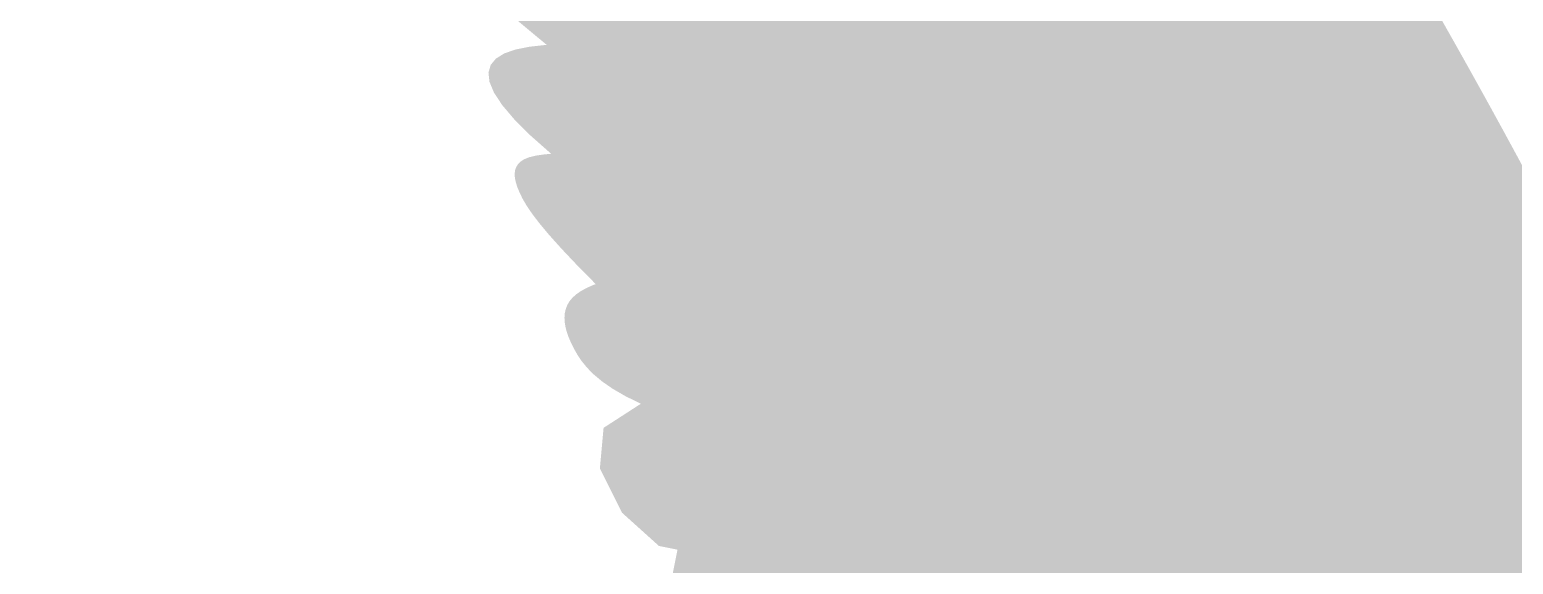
# Model space of a CAD drawing. Header units: millimetres. Extents: x -754 to 578, y -31 to 612.
# Drawn here: x -462.52 to -440.11, y 74.73 to 82.81 of the extents above; entities that cross this region are included whole.
import ezdxf

# ---------------------------------------------------------------- set-up
doc = ezdxf.new("R2010")
doc.units = ezdxf.units.MM
doc.layers.add('Images', color=7, linetype='Continuous')
doc.layers.add('magpiefill', color=3, linetype='Continuous')
picture_1 = doc.add_image_def('image12.jpg', size_in_pixel=(700, 590))

msp = doc.modelspace()

# ---------------------------------------------------------------- hatches: boundary and pattern name
at = {"layer": 'magpiefill', "true_color": 0x010101}
h = msp.add_hatch(color=18, dxfattribs=at)
h.dxf.hatch_style = 1
edge = h.paths.add_edge_path()
edge.add_line((-442.2387766382681, 62.62013437048196), (-443.8272468400518, 62.45774398272645))
edge.add_line((-443.8272468400519, 62.4577439827265), (-446.5308896400022, 60.68195881642908))
edge.add_line((-446.5308896400022, 60.68195881642903), (-452.092663618235, 56.66713939919428))
edge.add_line((-452.092663618235, 56.66713939919443), (-455.33703300527, 53.57881558710634))
edge.add_line((-455.3370330052701, 53.57881558710626), (-455.8777595923548, 53.57881558710626))
edge.add_line((-455.8777595923548, 53.57881558710626), (-456.4184886455711, 54.04206467174621))
edge.add_line((-456.418488645571, 54.04206467174625), (-456.4957353008686, 54.35089654012835))
edge.add_line((-456.4957353008685, 54.35089654012832), (-458.1179199943863, 53.11556778453306))
edge.add_line((-458.1179199943863, 53.11556778453303), (-460.2808312749883, 51.57140587848897))
edge.add_line((-460.2808312749883, 51.57140587848898), (-460.5125712408816, 52.57511137383089))
edge.add_line((-460.5125712408817, 52.57511137383098), (-460.4353245855841, 53.11556778453313))
edge.add_line((-460.4353245855839, 53.11556778453303), (-459.5083622558782, 54.1192719978084))
edge.add_line((-459.5083622558784, 54.11927199780851), (-459.1993756346874, 54.35089654012837))
edge.add_line((-459.1993756346874, 54.35089654012832), (-459.4311156005807, 54.50531247431947))
edge.add_line((-459.4311156005808, 54.50531247431952), (-460.8988069835028, 53.50160826104415))
edge.add_line((-460.8988069835026, 53.50160826104399), (-461.2850402599916, 53.81044012942609))
edge.add_line((-461.2850402599918, 53.81044012942615), (-461.2850402599918, 54.04206467174621))
edge.add_line((-461.2850402599918, 54.04206467174625), (-461.9030159685057, 54.04206467174625))
edge.add_line((-461.9030159685058, 54.04206467174625), (-462.1347559343991, 54.35089654012835))
edge.add_line((-462.134755934399, 54.35089654012832), (-460.1263379643926, 55.43180936153263))
edge.add_line((-460.1263379643926, 55.43180936153263), (-459.740104687904, 56.12668170642574))
edge.add_line((-459.740104687904, 56.12668170642567), (-459.0448823240916, 56.74434672525674))
edge.add_line((-459.0448823240915, 56.74434672525678), (-460.4353245855839, 56.51272218293672))
edge.add_line((-460.4353245855839, 56.51272218293664), (-459.3538689452828, 57.4392190701498))
edge.add_line((-459.353868945283, 57.43921907014983), (-455.7232662817589, 59.52383738689604))
edge.add_line((-455.7232662817589, 59.52383738689612), (-452.3244035841282, 61.99449618015334))
edge.add_line((-452.3244035841284, 61.99449618015326), (-448.462060954711, 64.2335304310904))
edge.add_line((-448.4620609547109, 64.23353043109043), (-446.1446538973811, 65.62327512087684))
edge.add_line((-446.144653897381, 65.62327512087685), (-445.9129139314877, 66.47256468202781))
edge.add_line((-445.9129139314879, 66.47256468202777), (-445.0631982570802, 67.01302109272972))
edge.add_line((-445.0631982570801, 67.0130210927297), (-444.1362359273748, 66.62698061621869))
edge.add_line((-444.1362359273749, 66.62698061621867), (-443.5182602188605, 66.70418922434762))
edge.add_line((-443.5182602188604, 66.70418922434757), (-442.205064612666, 67.78510204575169))
edge.add_line((-442.2050646126661, 67.78510204575176), (-441.1236065062331, 68.47997439064505))
edge.add_line((-441.1236065062332, 68.47997439064497), (-441.0463598509355, 66.93581248460092))
edge.add_line((-441.0463598509355, 66.93581248460092), (-441.3553489382584, 65.7776923371344))
edge.add_line((-441.3553489382584, 65.77769233713434), (-441.6643355594498, 65.62327512087668))
edge.add_line((-441.6643355594497, 65.62327512087685), (-442.1278179573683, 65.77769233713451))
edge.add_line((-442.1278179573685, 65.77769233713434), (-442.7457911997509, 65.16002731830345))
edge.add_line((-442.7457911997509, 65.16002731830358), (-441.792300687207, 64.34935872808153))
edge.add_line((-441.7923006872071, 64.34935872808157), (-441.624872513826, 65.07451732965545))
edge.add_line((-441.6248725138259, 65.07451732965532), (-440.8435402160027, 65.52076877677786))
edge.add_line((-440.8435402160026, 65.5207687767779), (-439.6715430023336, 65.5765502076681))
edge.add_line((-439.6715430023337, 65.57655020766806), (-439.0018303088085, 65.3534244841069))
edge.add_line((-439.0018303088085, 65.353424484107), (-439.0018303088085, 64.85139160609428))
edge.add_line((-439.0018303088085, 64.85139160609431), (-439.5599233980357, 64.62826588253314))
edge.add_line((-439.5599233980356, 64.62826588253307), (-440.6203034735381, 64.4051401589717))
edge.add_line((-440.6203034735381, 64.40514015897176), (-441.8481117224225, 63.45685583383671))
edge.add_line((-441.8481117224223, 63.45685583383667), (-441.8481117224223, 62.787478663153))
edge.add_line((-441.8481117224223, 62.78747866315299), (-440.8435402160026, 63.17794867938512))
edge.add_line((-440.8435402160026, 63.17794867938511), (-438.3879261843667, 64.12623300452036))
edge.add_line((-438.3879261843666, 64.12623300452037), (-436.7694505535047, 65.01873589876502))
edge.add_line((-436.7694505535046, 65.018735898765), (-435.150977388775, 66.19014594746142))
edge.add_line((-435.1509773887751, 66.19014594746142), (-433.0302172377694, 67.75202601238996))
edge.add_line((-433.0302172377694, 67.75202601238996), (-434.1464058823553, 67.36155599615782))
edge.add_line((-434.1464058823553, 67.36155599615783), (-435.2067859578582, 66.97108597992569))
edge.add_line((-435.2067859578583, 66.97108597992576), (-436.3229746024442, 67.24999313437733))
edge.add_line((-436.3229746024442, 67.24999313437726), (-437.327546108864, 68.08671459773174))
edge.add_line((-437.327546108864, 68.08671459773167), (-437.9414502333058, 69.31390479525196))
edge.add_line((-437.9414502333057, 69.313904795252), (-438.1646869757702, 70.70844056750958))
edge.add_line((-438.1646869757702, 70.70844056750951), (-437.8856391980906, 71.9914134779865))
edge.add_line((-437.8856391980908, 71.99141347798658), (-436.7136419844218, 73.27438638846357))
edge.add_line((-436.7136419844217, 73.2743863884635), (-437.3275461088638, 73.05126066490213))
edge.add_line((-437.327546108864, 73.05126066490223), (-440.2296360915606, 71.54516203086408))
edge.add_line((-440.2296360915605, 71.54516203086405), (-442.7410636245438, 70.15062625860647))
edge.add_line((-442.7410636245437, 70.15062625860645), (-444.1362975806771, 69.03499764080044))
edge.add_line((-444.1362975806771, 69.03499764080044), (-444.8618213094174, 67.97515173595113))
edge.add_line((-444.8618213094176, 67.97515173595119), (-445.6431536072408, 67.36155599615788))
edge.add_line((-445.6431536072407, 67.36155599615783), (-446.4802944741471, 67.13843027259666))
edge.add_line((-446.4802944741472, 67.13843027259674), (-446.9825814604229, 67.3615559961579))
edge.add_line((-446.9825814604228, 67.36155599615783), (-447.2616267719704, 67.69624458149957))
edge.add_line((-447.2616267719702, 67.6962445814996), (-447.2058182028872, 68.47718333189738))
edge.add_line((-447.2058182028873, 68.47718333189735), (-446.6477251136601, 69.76015624237434))
edge.add_line((-446.64772511366, 69.76015624237428), (-447.0383900295057, 70.59687770572896))
edge.add_line((-447.0383900295059, 70.59687770572899), (-447.1500096338044, 69.8717191041549))
edge.add_line((-447.1500096338041, 69.87171910415489), (-447.6522941539478, 69.53703051881315))
edge.add_line((-447.6522941539479, 69.53703051881318), (-448.8801024028318, 68.8118719172393))
edge.add_line((-448.8801024028318, 68.81187191723926), (-449.2707673186774, 69.09077907169083))
edge.add_line((-449.2707673186776, 69.09077907169078), (-449.6614347006553, 69.31390479525194))
edge.add_line((-449.6614347006551, 69.313904795252), (-450.0520996165008, 69.70437481148414))
edge.add_line((-450.0520996165008, 69.70437481148409), (-450.2195277898819, 70.3179705512774))
edge.add_line((-450.2195277898819, 70.31797055127748), (-450.1637192207989, 70.70844056750963))
edge.add_line((-450.1637192207988, 70.70844056750951), (-450.6660037409429, 70.82000342929008))
edge.add_line((-450.6660037409431, 70.82000342929021), (-450.9450515186223, 71.04312915285138))
edge.add_line((-450.945051518622, 71.04312915285132), (-451.3357189006001, 71.43359916908346))
edge.add_line((-451.3357189006001, 71.43359916908348), (-451.6705752473624, 71.87985061620601))
edge.add_line((-451.6705752473624, 71.87985061620597), (-451.5031470739813, 72.71657207956045))
edge.add_line((-451.5031470739814, 72.7165720795604), (-451.6705752473625, 72.7165720795604))
edge.add_line((-451.6705752473624, 72.7165720795604), (-452.1728597675065, 72.88391637223137))
edge.add_line((-452.1728597675065, 72.88391637223145), (-452.6751442876502, 73.33016781935379))
edge.add_line((-452.6751442876503, 73.33016781935379), (-452.9541920653298, 73.8879821282569))
edge.add_line((-452.9541920653296, 73.88798212825685), (-452.8425724610311, 74.39001500626956))
edge.add_line((-452.8425724610313, 74.39001500626958), (-452.7309553228652, 74.94782931517248))
edge.add_line((-452.7309553228653, 74.94782931517248), (-453.0100006344128, 75.00361074606289))
edge.add_line((-453.0100006344128, 75.00361074606286), (-453.5680961897716, 75.50564362407557))
edge.add_line((-453.5680961897715, 75.50564362407559), (-453.9029525365341, 76.17501951269276))
edge.add_line((-453.9029525365343, 76.17501951269281), (-453.8471439674512, 76.78861525248612))
edge.add_line((-453.8471439674511, 76.78861525248612), (-452.8983834962467, 77.40221099227944))
edge.add_line((-452.8983834962467, 77.40221099227927), (-451.6147642121473, 78.07158816296294))
edge.add_line((-451.6147642121473, 78.07158816296307), (-450.7218147761579, 78.79674676453695))
edge.add_line((-450.7218147761581, 78.79674676453692), (-449.9404824783348, 79.4661239352206))
edge.add_line((-449.9404824783346, 79.46612393522064), (-449.8288628740365, 79.5776867970012))
edge.add_line((-449.8288628740365, 79.57768679700123), (-449.549815096357, 79.6892496587818))
edge.add_line((-449.549815096357, 79.68924965878178), (-449.2149587495944, 79.96815681323335))
edge.add_line((-449.2149587495944, 79.96815681323332), (-449.1591501805114, 80.19128253679449))
edge.add_line((-449.1591501805115, 80.19128253679449), (-449.1591501805115, 80.35862682946546))
edge.add_line((-449.1591501805115, 80.35862682946549), (-449.2149587495945, 80.58175255302666))
edge.add_line((-449.2149587495944, 80.58175255302669), (-449.3823869229755, 80.74909684569766))
edge.add_line((-449.3823869229757, 80.74909684569766), (-449.5498150963572, 80.86065970747823))
edge.add_line((-449.549815096357, 80.86065970747815), (-449.7730543049535, 80.91644113836855))
edge.add_line((-449.7730543049536, 80.9164411383686), (-449.6056261315721, 81.02800400014917))
edge.add_line((-449.6056261315721, 81.02800400014918), (-449.3823869229756, 81.02800400014918))
edge.add_line((-449.3823869229757, 81.02800400014918), (-449.1591501805115, 81.08378543103939))
edge.add_line((-449.1591501805115, 81.08378543103939), (-448.7684827985338, 81.08378543103939))
edge.add_line((-448.7684827985338, 81.08378543103939), (-448.5452460560692, 81.08378543103939))
edge.add_line((-448.5452460560691, 81.08378543103939), (-448.377817882688, 81.1395668619298))
edge.add_line((-448.3778178826883, 81.13956686192967), (-448.2103897093068, 81.25112972371024))
edge.add_line((-448.2103897093066, 81.25112972371039), (-448.0987701050085, 81.53003687816197))
edge.add_line((-448.0987701050085, 81.53003687816191), (-448.0429590697935, 81.69738117083268))
edge.add_line((-448.0429590697937, 81.69738117083268), (-448.2661982783899, 81.92050689439405))
edge.add_line((-448.2661982783898, 81.92050689439408), (-448.99172200713, 82.31097691062622))
edge.add_line((-448.99172200713, 82.31097691062621), (-448.0429590697936, 82.08785118706484))
edge.add_line((-448.0429590697937, 82.08785118706486), (-447.5406745496496, 81.97628832528429))
edge.add_line((-447.5406745496493, 81.97628832528424), (-447.2616267719702, 82.14363261795522))
edge.add_line((-447.2616267719702, 82.14363261795518), (-447.2616267719702, 82.25519547973575))
edge.add_line((-447.2616267719702, 82.25519547973579), (-447.2616267719702, 82.53410263418736))
edge.add_line((-447.2616267719702, 82.5341026341873), (-447.4290574114833, 82.64566549596788))
edge.add_line((-447.4290574114834, 82.64566549596788), (-447.5406745496495, 82.92457265041945))
edge.add_line((-447.5406745496493, 82.92457265041948), (-447.0941985985887, 82.86879121952907))
edge.add_line((-447.0941985985888, 82.8687912195291), (-446.8709618561247, 82.8687912195291))
edge.add_line((-446.8709618561247, 82.8687912195291), (-446.5361055093621, 82.8687912195291))
edge.add_line((-446.5361055093621, 82.8687912195291), (-446.5361055093621, 82.98035408130967))
edge.add_line((-446.5361055093621, 82.98035408130964), (-446.5919140784451, 83.31504266665158))
edge.add_line((-446.5919140784451, 83.31504266665164), (-446.7035336827432, 83.5381671081463))
edge.add_line((-446.7035336827432, 83.53816710814624), (-446.7593422518262, 83.81707426259781))
edge.add_line((-446.7593422518263, 83.81707426259776), (-446.4802944741471, 83.81707426259776))
edge.add_line((-446.4802944741472, 83.81707426259776), (-446.2570577316826, 83.87285569348796))
edge.add_line((-446.2570577316825, 83.87285569348796), (-446.1454381273844, 84.04019998615894))
edge.add_line((-446.1454381273845, 84.04019998615897), (-446.0896295583015, 84.43067000239111))
edge.add_line((-446.0896295583013, 84.43067000239111), (-446.0338209892183, 84.54223286417168))
edge.add_line((-446.0338209892184, 84.54223286417172), (-445.8105817806219, 84.54223286417172))
edge.add_line((-445.810581780622, 84.54223286417172), (-445.6431536072409, 84.54223286417172))
edge.add_line((-445.6431536072407, 84.54223286417172), (-445.5315340029422, 84.65379572595229))
edge.add_line((-445.5315340029422, 84.65379572595225), (-445.3641058295611, 84.65379572595225))
edge.add_line((-445.3641058295611, 84.65379572595225), (-445.3082972604781, 84.93270288040382))
edge.add_line((-445.3082972604782, 84.9327028804039), (-445.3082972604782, 85.04426574218446))
edge.add_line((-445.3082972604782, 85.04426574218436), (-445.5873450381578, 85.15582860396493))
edge.add_line((-445.5873450381577, 85.15582860396506), (-445.3641058295611, 85.26739146574563))
edge.add_line((-445.3641058295611, 85.2673914657456), (-445.1966776561796, 85.2673914657456))
edge.add_line((-445.1966776561798, 85.2673914657456), (-444.9734409137156, 85.2116100348554))
edge.add_line((-444.9734409137155, 85.2116100348554), (-444.694393136036, 85.15582860396499))
edge.add_line((-444.694393136036, 85.15582860396506), (-444.3037282201903, 85.21161003485547))
edge.add_line((-444.3037282201904, 85.2116100348554), (-443.7456326648316, 85.32317289663597))
edge.add_line((-443.7456326648316, 85.3231728966359), (-443.4665848871521, 85.3231728966359))
edge.add_line((-443.4665848871518, 85.3231728966359), (-443.4665848871518, 85.10004717307473))
edge.add_line((-443.4665848871518, 85.10004717307483), (-443.4107763180688, 84.82114001862325))
edge.add_line((-443.4107763180689, 84.82114001862323), (-443.0201089360912, 84.65379572595225))
edge.add_line((-443.0201089360912, 84.65379572595225), (-442.5178244159471, 84.82114001862323))
edge.add_line((-442.5178244159472, 84.82114001862323), (-442.238776638268, 84.48645143328149))
edge.add_line((-442.2387766382681, 84.48645143328147), (-441.8477146751566, 84.09750322997229))
edge.add_arc((-538.7312534269181, 27.53349220808454), 112.1869307181024, 24.7196834331034, 30.277882808560207, ccw=False)
edge.add_arc((-435.0108147717254, 75.93900641584955), 2.348148339689536, 219.4264190677759, 277.5112522925736)
edge.add_arc((-432.4731144604345, 71.56567744246499), 3.026484915876213, 76.09792839104102, 137.4828955815185, ccw=False)
edge.add_arc((-432.6378435281931, 67.86426666836564), 6.698880836398933, 60.01917854986198, 82.34898294536907, ccw=False)
edge.add_arc((-432.5473588397761, 63.79991441142149), 10.39054097500715, 55.16074552816218, 71.73216053091483, ccw=False)
edge.add_arc((-426.9003014614175, 67.38091717186089), 4.955540051679626, 86.65890143975243, 120.31950619075)
edge.add_arc((-425.3830582620343, 64.92998985489632), 7.837510500741041, 120.8490791888012, 144.9821508602809)
edge.add_arc((-430.7428334340699, 68.86478879059143), 1.199116222841512, 152.0183299640194, 206.9559763139688)
edge.add_arc((-522.4072577344716, -42.12573645633459), 142.849889529644, 45.89312228263083, 50.63922831697852, ccw=False)
edge.add_line((-422.9838782421551, 60.44659192202644), (-423.0961365746634, 59.99840840070448))
edge.add_line((-423.0961365746634, 59.99840840070429), (-422.9287084012819, 59.77528267714312))
edge.add_line((-422.9287084012819, 59.77528267714331), (-422.4264214150062, 59.60793838447234))
edge.add_line((-422.4264214150062, 59.60793838447224), (-422.5938495883873, 59.2732497991305))
edge.add_line((-422.5938495883872, 59.27324979913048), (-422.3706128459231, 58.99434264467892))
edge.add_line((-422.3706128459231, 58.99434264467893), (-422.2589932416246, 58.71543549022736))
edge.add_line((-422.2589932416248, 58.71543549022742), (-422.6496606236025, 58.38074690488568))
edge.add_line((-422.6496606236024, 58.38074690488558), (-422.7054691926854, 58.04605831954364))
edge.add_line((-422.7054691926854, 58.0460583195437), (-422.5380410193043, 57.71136973420196))
edge.add_line((-422.5380410193043, 57.71136973420202), (-422.984516970365, 57.54402544153105))
edge.add_line((-422.984516970365, 57.54402544153096), (-423.4309929214257, 57.65558830331153))
edge.add_line((-423.4309929214255, 57.65558830331157), (-423.3751843523425, 57.26511828707944))
edge.add_line((-423.3751843523426, 57.26511828707945), (-423.9890860106527, 57.09777399440868))
edge.add_line((-423.9890860106528, 57.09777399440863), (-424.2681337883324, 57.2651182870794))
edge.add_line((-424.2681337883323, 57.26511828707945), (-424.4355619617134, 57.32089971796984))
edge.add_line((-424.4355619617133, 57.32089971796982), (-424.6029901350944, 57.09777399440865))
edge.add_line((-424.6029901350946, 57.09777399440863), (-424.8820379127742, 56.87464827084727))
edge.add_line((-424.8820379127742, 56.87464827084724), (-425.1610856904538, 56.98621113262801))
edge.add_line((-425.1610856904538, 56.98621113262806), (-425.886609419194, 56.48417825461535))
edge.add_line((-425.886609419194, 56.48417825461537), (-425.886609419194, 56.70730397817653))
edge.add_line((-425.886609419194, 56.7073039781765), (-426.3888939393377, 57.15355542529884))
edge.add_line((-426.3888939393378, 57.15355542529883), (-426.3888939393378, 57.3766811488602))
edge.add_line((-426.3888939393378, 57.37668114886019), (-426.5005135436363, 57.26511828707942))
edge.add_line((-426.5005135436361, 57.26511828707945), (-426.8353698903983, 56.76308540906674))
edge.add_line((-426.8353698903983, 56.76308540906675), (-426.8353698903983, 56.42839682372501))
edge.add_line((-426.8353698903983, 56.42839682372495), (-426.8353698903983, 55.70323822215108))
edge.add_line((-426.8353698903983, 55.70323822215111), (-427.2260348062439, 55.70323822215111))
edge.add_line((-427.2260348062439, 55.70323822215111), (-427.3934629796254, 55.87058251482188))
edge.add_line((-427.3934629796254, 55.87058251482185), (-427.4492740148404, 55.98214537660242))
edge.add_line((-427.4492740148404, 55.98214537660233), (-428.0073671040672, 56.1494896692733))
edge.add_line((-428.0073671040672, 56.1494896692734), (-428.2864148817467, 56.31683396194437))
edge.add_line((-428.2864148817469, 56.31683396194438), (-428.3980344860453, 56.20527110016381))
edge.add_line((-428.3980344860452, 56.20527110016386), (-428.3980344860452, 55.92636394571229))
edge.add_line((-428.3980344860452, 55.92636394571222), (-428.7328908328074, 55.48011249858968))
edge.add_line((-428.7328908328075, 55.48011249858963), (-428.956127575272, 55.6474567912606))
edge.add_line((-428.9561275752719, 55.6474567912607), (-428.9561275752719, 55.81480108393167))
edge.add_line((-428.9561275752719, 55.81480108393168), (-429.6258427349291, 55.64745679126072))
edge.add_line((-429.6258427349292, 55.6474567912607), (-429.9606990816918, 55.25698677502857))
edge.add_line((-429.9606990816917, 55.25698677502854), (-430.6862203442996, 54.97807962057697))
edge.add_line((-430.6862203442995, 54.97807962057694), (-431.0210766910621, 55.14542391324791))
edge.add_line((-431.0210766910623, 55.14542391324801), (-431.1885073305758, 55.42433106769958))
edge.add_line((-431.1885073305757, 55.42433106769948), (-431.4675526421229, 55.42433106769948))
edge.add_line((-431.4675526421229, 55.42433106769948), (-432.0814567665651, 54.92229818968677))
edge.add_line((-432.081456766565, 54.9222981896867), (-432.6395523219242, 54.3644838807836))
edge.add_line((-432.6395523219242, 54.36448388078363), (-433.1976454111509, 53.69510671009996))
edge.add_line((-433.197645411151, 53.69510671010003), (-433.6441213622117, 53.13729240119713))
edge.add_line((-433.6441213622115, 53.13729240119705), (-434.0347887441892, 52.74682366703141))
edge.add_line((-434.0347887441892, 52.74682366703143), (-434.5928818334164, 52.57947937436046))
edge.add_line((-434.5928818334164, 52.57947937436053), (-435.0951688196921, 52.6910422361411))
edge.add_line((-435.0951688196922, 52.69104223614102), (-435.4300251664548, 53.02572953941645))
edge.add_line((-435.4300251664547, 53.02572953941644), (-435.7648815132173, 53.36041812475818))
edge.add_line((-435.7648815132173, 53.36041812475824), (-435.9323096865984, 53.86245100277095))
edge.add_line((-435.9323096865984, 53.86245100277097), (-436.211357464278, 54.25292101900311))
edge.add_line((-436.2113574642781, 54.25292101900315), (-436.4904052419577, 54.30870244989354))
edge.add_line((-436.4904052419574, 54.30870244989355), (-436.82526158872, 54.42026531167412))
edge.add_line((-436.8252615887202, 54.42026531167404), (-437.1043069002674, 54.42026531167404))
edge.add_line((-437.1043069002673, 54.42026531167404), (-437.6065938865434, 55.20120534413832))
edge.add_line((-437.6065938865434, 55.20120534413846), (-438.1088784066871, 55.87058251482196))
edge.add_line((-438.1088784066872, 55.87058251482185), (-438.3321151491513, 55.87058251482185))
edge.add_line((-438.3321151491512, 55.87058251482185), (-438.7785911002122, 56.09370823838321))
edge.add_line((-438.7785911002125, 56.09370823838316), (-439.5599233980357, 56.81886683995703))
edge.add_line((-439.5599233980356, 56.81886683995712), (-439.7831626066318, 57.15355542529885))
edge.add_line((-439.7831626066318, 57.15355542529883), (-439.8947797447979, 57.3766811488602))
edge.add_line((-439.8947797447979, 57.37668114886019), (-439.9505907800133, 57.71136973420192))
edge.add_line((-439.9505907800133, 57.71136973420202), (-440.1738275224774, 57.71136973420202))
edge.add_line((-440.1738275224774, 57.71136973420202), (-440.6761120426215, 57.87871402687299))
edge.add_line((-440.6761120426215, 57.87871402687288), (-440.7319230778365, 57.99027688865345))
edge.add_line((-440.7319230778365, 57.99027688865354), (-440.9551598203007, 58.32496547399528))
edge.add_line((-440.9551598203007, 58.32496547399525), (-441.0109683893837, 58.43652833577582))
edge.add_line((-441.0109683893837, 58.43652833577583), (-441.2900161670633, 59.05012407556913))
edge.add_line((-441.2900161670633, 59.05012407556917), (-441.6248725138259, 59.27324979913054))
edge.add_line((-441.6248725138259, 59.27324979913048), (-441.792300687207, 59.44059409180125))
edge.add_line((-441.7923006872071, 59.44059409180126), (-442.0155398958036, 59.7752826771432))
edge.add_line((-442.0155398958035, 59.77528267714331), (-442.1271595001016, 60.22153412426565))
edge.add_line((-442.1271595001015, 60.22153412426563), (-442.1271595001015, 60.50043999665067))
edge.add_line((-442.1271595001015, 60.50043999665061), (-441.7364921181238, 61.05825430555371))
edge.add_line((-441.7364921181238, 61.05825430555367), (-441.9039202915053, 61.00247287466328))
edge.add_line((-441.9039202915055, 61.0024728746633), (-442.2945876734832, 61.44872432178583))
edge.add_line((-442.294587673483, 61.4487243217858), (-442.350396242566, 61.83919433801793))
edge.add_line((-442.3503962425659, 61.83919433801796), (-441.9039202915052, 62.50857150870146))
edge.add_line((-441.9039202915055, 62.50857150870144), (-442.2387766382681, 62.62013437048201))
at = {"layer": 'magpiefill'}
h = msp.add_hatch(color=253, dxfattribs=at)
h.dxf.hatch_style = 1
h.paths.add_polyline_path([(-452.6172551687655, 84.22525815670167), (-452.9518808009504, 84.27451154259319), (-453.2731368043526, 84.320283392144), (-453.582713590202, 84.3631880982869), (-453.8823015697291, 84.40384005395507), (-454.1735911541638, 84.44285365208124), (-454.4582727547365, 84.48084328559854), (-454.7372342613356, 84.51816735065269), (-455.0081534784842, 84.55416025624143), (-455.2679056893635, 84.58790041457496), (-455.5133661771547, 84.61846623786431), (-455.7414102250393, 84.64493613831968), (-455.9489131161981, 84.66638852815183), (-456.1327501338131, 84.68190181957092), (-456.2897965610653, 84.69055442478779), (-456.4177558184699, 84.69146315738263), (-456.5176438758785, 84.68389843641299), (-456.5913048404758, 84.66716908230657), (-456.6405828194477, 84.6405839154913), (-456.6673219199787, 84.60345175639446), (-456.6733662492545, 84.55508142544357), (-456.6605599144605, 84.49478174306617), (-456.6307470227817, 84.42186152968986), (-456.5832432226293, 84.33421278873007), (-456.5072503273201, 84.22406025555367), (-456.3894416913963, 84.08221184851551), (-456.2164906694002, 83.89947548596999), (-455.9750706158742, 83.66665908627215), (-455.6518548853608, 83.37457056777635), (-455.2335168324024, 83.01401784883765), (-454.7067298115414, 82.57580884781046), (-454.4005517849571, 82.59083619450342), (-454.0419872119337, 82.59422821270772), (-453.6318905824899, 82.5873292209281), (-453.1687763861943, 82.5715983858781), (-452.6543129267745, 82.54851063903175), (-452.1027837645975, 82.51960397090389), (-451.5316262741901, 82.48643213676965), (-450.9582778300789, 82.4505488919038), (-450.4001758067907, 82.41350799158143), (-449.8747575788518, 82.37686319107769), (-449.3994605207894, 82.34216824566765), (-448.9917220071303, 82.31097691062625), (-448.0429590697937, 82.08785118706486), (-447.5406745496493, 81.97628832528424), (-447.2616267719702, 82.14363261795518), (-447.2616267719702, 82.25519547973579), (-447.2616267719702, 82.5341026341873), (-447.4290574114834, 82.64566549596788), (-447.5406745496493, 82.92457265041948), (-447.0941985985888, 82.8687912195291), (-446.8709618561247, 82.8687912195291), (-446.5361055093621, 82.8687912195291), (-446.5361055093621, 82.98035408130964), (-446.5421320645528, 83.01649582915289), (-446.8921267875164, 83.09250978503553), (-447.2047066442065, 83.16352249627636), (-447.4899878354234, 83.23074578735024), (-447.7580865619673, 83.29539148273179), (-448.0191190246387, 83.35867140689575), (-448.2832014242374, 83.42179738431658), (-448.560449961564, 83.48598123946927), (-448.8609808374188, 83.5524347968283), (-449.1921442315977, 83.62198444675124), (-449.5502262398795, 83.6939148431276), (-449.9287469370397, 83.76712520573007), (-450.3212263978523, 83.84051475433068), (-450.7211846970926, 83.91298270870206), (-451.1221419095352, 83.9834282886165), (-451.5176181099548, 84.05075071384654), (-451.9011333731268, 84.11384920416461), (-452.2675694965677, 84.17190884153649)])
h.paths.add_polyline_path([(-454.593233181035, 83.7282860187542), (-454.5630703973485, 83.77963855125262), (-454.5187183700536, 83.82699756671559), (-454.4593062794814, 83.87005587350664), (-454.3839633059631, 83.9085062799893), (-454.2914685933893, 83.94190506312164), (-454.1792011398882, 83.96926237424164), (-454.0441899071483, 83.9894518332818), (-453.8834638568578, 84.00134706017506), (-453.6940519507046, 84.0038216748539), (-453.4729831503768, 83.99574929725144), (-453.2172864175628, 83.97600354729995), (-452.9239907139506, 83.94345804493237), (-452.5921569166968, 83.89757519941818), (-452.228973564834, 83.84017257737341), (-451.8436611128632, 83.77365653475105), (-451.4454400152852, 83.70043342750384), (-451.0435307266011, 83.6229096115847), (-450.6471537013117, 83.54349144294665), (-450.2655293939181, 83.46458527754238), (-449.9078782589215, 83.3885974713248), (-449.5815937351829, 83.31742238881944), (-449.2867611990044, 83.25090642884118), (-449.0216390110481, 83.18838399877782), (-448.7844855319763, 83.12918950601704), (-448.5735591224511, 83.07265735794644), (-448.3871181431348, 83.01812196195377), (-448.2234209546895, 82.96491772542642), (-448.0807259177774, 82.91237905575224), (-447.9573767664547, 82.85997689279729), (-447.8520587283534, 82.80772830634112), (-447.7635424044993, 82.75578689864203), (-447.6905983959185, 82.70430627195799), (-447.6319973036367, 82.65344002854732), (-447.5865097286801, 82.60334177066802), (-447.5529062720744, 82.55416510057799), (-447.5299575348456, 82.50606362053568), (-447.5166817069691, 82.45930186221793), (-447.5130873342175, 82.41458807497673), (-447.5194305513128, 82.37274143758324), (-447.5359674929771, 82.33458112880822), (-447.5629542939329, 82.3009263274228), (-447.6006470889016, 82.2725962121978), (-447.6493020126057, 82.25040996190432), (-447.7091751997673, 82.2351867553131), (-447.7810777155617, 82.22751537800454), (-447.8680403469783, 82.22706304279522), (-447.9736488114598, 82.23326656931147), (-448.1014888264483, 82.24556277717917), (-448.2551461093869, 82.26338848602458), (-448.438206377718, 82.28618051547353), (-448.6542553488841, 82.3133756851523), (-448.906878740328, 82.34441081468688), (-449.1978352577299, 82.37870565446025), (-449.5215755597201, 82.4156116778833), (-449.8707232931672, 82.4544632891238), (-450.2379021049389, 82.49459489234924), (-450.6157356419037, 82.5353408917276), (-450.9968475509298, 82.57603569142647), (-451.3738614788854, 82.6160136956139), (-451.739401072638, 82.65460930845725), (-452.0871400845004, 82.69142999747126), (-452.4149526885615, 82.72717548355809), (-452.7217631643534, 82.76281855096673), (-453.0064957914093, 82.79933198394612), (-453.2680748492619, 82.83768856674527), (-453.5054246174434, 82.87886108361306), (-453.7174693754876, 82.92382231879843), (-453.9031334029262, 82.97354505655053), (-454.0618873765745, 83.02866928695863), (-454.1953875623767, 83.08850382347387), (-454.3058366235584, 83.15202468538772), (-454.3954372233459, 83.21820789199188), (-454.4663920249652, 83.28602946257763), (-454.5209036916424, 83.35446541643668), (-454.5611748866036, 83.42249177286052), (-454.5894082730748, 83.48908455114064), (-454.6072942671329, 83.55333923541377), (-454.6144742962582, 83.61482916919834), (-454.610077540782, 83.67324716085733)], flags=16)
h = msp.add_hatch(color=255, dxfattribs=at)
h.dxf.hatch_style = 1
h.paths.add_polyline_path([(-449.5815937351829, 83.31742238881944), (-449.9078782589215, 83.3885974713248), (-450.2655293939181, 83.46458527754238), (-450.6471537013117, 83.54349144294665), (-451.0435307266011, 83.6229096115847), (-451.4454400152852, 83.70043342750384), (-451.8436611128632, 83.77365653475105), (-452.2289735648342, 83.84017257737341), (-452.5921569166968, 83.89757519941818), (-452.9239907139506, 83.94345804493237), (-453.2172864175628, 83.97600354729995), (-453.4729831503768, 83.99574929725144), (-453.6940519507046, 84.0038216748539), (-453.8834638568578, 84.00134706017506), (-454.0441899071483, 83.9894518332818), (-454.1792011398882, 83.96926237424164), (-454.2914685933893, 83.94190506312164), (-454.3839633059631, 83.9085062799893), (-454.4593062794814, 83.87005587350664), (-454.5187183700536, 83.82699756671559), (-454.5630703973485, 83.77963855125262), (-454.593233181035, 83.7282860187542), (-454.610077540782, 83.67324716085733), (-454.6144742962582, 83.61482916919834), (-454.6072942671329, 83.55333923541377), (-454.5894082730748, 83.48908455114064), (-454.5611748866036, 83.42249177286052), (-454.5209036916424, 83.35446541643668), (-454.4663920249652, 83.28602946257763), (-454.3954372233459, 83.21820789199188), (-454.3058366235584, 83.15202468538772), (-454.1953875623767, 83.08850382347387), (-454.0618873765745, 83.02866928695863), (-453.9031334029262, 82.97354505655053), (-453.7174693754876, 82.92382231879843), (-453.5054246174434, 82.87886108361306), (-453.2680748492619, 82.83768856674527), (-453.0064957914093, 82.79933198394612), (-452.7217631643534, 82.76281855096673), (-452.4149526885615, 82.72717548355809), (-452.0871400845006, 82.69142999747126), (-451.739401072638, 82.65460930845725), (-451.3738614788854, 82.6160136956139), (-450.9968475509298, 82.57603569142647), (-450.6157356419041, 82.5353408917276), (-450.2379021049389, 82.49459489234924), (-449.8707232931672, 82.4544632891238), (-449.5215755597201, 82.4156116778833), (-449.1978352577299, 82.37870565446025), (-448.906878740328, 82.34441081468688), (-448.6542553488841, 82.3133756851523), (-448.438206377718, 82.28618051547353), (-448.2551461093869, 82.26338848602458), (-448.1014888264483, 82.24556277717917), (-447.9736488114598, 82.23326656931147), (-447.8680403469783, 82.22706304279522), (-447.7810777155617, 82.22751537800454), (-447.7091751997673, 82.2351867553131), (-447.6493020126057, 82.25040996190432), (-447.6006470889016, 82.2725962121978), (-447.5629542939329, 82.3009263274228), (-447.5359674929771, 82.33458112880822), (-447.5194305513128, 82.37274143758324), (-447.5130873342175, 82.41458807497673), (-447.5166817069691, 82.45930186221793), (-447.5299575348456, 82.50606362053568), (-447.5529062720744, 82.55416510057799), (-447.5865097286801, 82.60334177066802), (-447.6319973036368, 82.65344002854732), (-447.6905983959185, 82.70430627195799), (-447.7635424044993, 82.75578689864203), (-447.8520587283534, 82.80772830634112), (-447.9573767664547, 82.85997689279729), (-448.0807259177774, 82.91237905575224), (-448.2234209546895, 82.96491772542642), (-448.3871181431348, 83.01812196195377), (-448.5735591224511, 83.07265735794644), (-448.7844855319763, 83.12918950601704), (-449.0216390110481, 83.18838399877782), (-449.2867611990044, 83.25090642884118)])
h = msp.add_hatch(color=253, dxfattribs=at)
h.dxf.hatch_style = 1
h.paths.add_polyline_path([(-448.2661982783898, 81.92050689439408), (-448.9917220071301, 82.31097691062625), (-449.3994605207895, 82.34216824566765), (-449.8747575788518, 82.37686319107769), (-450.4001758067907, 82.41350799158143), (-450.9582778300789, 82.4505488919038), (-451.5316262741902, 82.48643213676965), (-452.1027837645975, 82.51960397090389), (-452.6543129267745, 82.54851063903175), (-453.1687763861943, 82.5715983858781), (-453.6318905824899, 82.5873292209281), (-454.0419872119337, 82.59422821270772), (-454.4005517849571, 82.59083619450342), (-454.7090698119921, 82.5756939996013), (-454.9690268034706, 82.54734246128763), (-455.1819082698241, 82.50432241284865), (-455.3491997214846, 82.4451746875705), (-455.4723866688842, 82.36844011873977), (-455.5521543126491, 82.27262663491192), (-455.5859866141855, 82.15611054572145), (-455.5705672250931, 82.01723525607235), (-455.5025797969734, 81.85434417086843), (-455.3787079814267, 81.66578069501344), (-455.1956354300538, 81.44988823341157), (-454.9500457944548, 81.20501019096648), (-454.6386227262308, 80.92948997258216), (-454.5527996798844, 80.93671592655286), (-454.3194882230978, 80.94766827673057), (-454.0255266359961, 80.95447352049445), (-453.662718947714, 80.95725965543305), (-453.2277027284204, 80.95628401626504), (-452.7364497124246, 80.9523212862282), (-452.2097651750702, 80.94627548569062), (-451.6684543917013, 80.93905063502008), (-451.1333226376614, 80.93155075458463), (-450.6251751882941, 80.92467986475233), (-450.1648173189437, 80.91934198589095), (-449.7730543049538, 80.91644113836853), (-449.6056261315721, 81.02800400014918), (-449.3823869229757, 81.02800400014918), (-449.1591501805115, 81.08378543103939), (-448.7684827985338, 81.08378543103939), (-448.5452460560691, 81.08378543103939), (-448.3778178826883, 81.13956686192967), (-448.2103897093066, 81.25112972371039), (-448.0987701050085, 81.53003687816191), (-448.0429590697937, 81.69738117083268)])
h.paths.add_polyline_path([(-454.3987412433883, 81.80020869513696), (-454.3927052437205, 81.86819239911422), (-454.3752802929375, 81.93420494012031), (-454.3442808009412, 81.99735033771853), (-454.2971967533081, 82.05680940991826), (-454.2315181356142, 82.11176297472838), (-454.1447349334364, 82.16139185015817), (-454.0343371323509, 82.20487685421666), (-453.8978147179339, 82.24139880491302), (-453.7326576757617, 82.27013852025644), (-453.5373975617454, 82.29054987838308), (-453.3147322131319, 82.30317899793694), (-453.0684010375032, 82.30884505768881), (-452.8021434424406, 82.30836723640975), (-452.5196988355259, 82.30256471287072), (-452.2248066243404, 82.29225666584264), (-451.9212062164661, 82.2782622740965), (-451.6126370194842, 82.2614007164031), (-451.3028042898742, 82.24235464281188), (-450.9952766797055, 82.22126058848417), (-450.6935886899455, 82.19811855985996), (-450.4012748215607, 82.17292856337895), (-450.121869575519, 82.14569060548098), (-449.8589074527872, 82.11640469260593), (-449.6159229543324, 82.08507083119346), (-449.3964505811219, 82.05168902768357), (-449.2031710904896, 82.01624222034607), (-449.0353502652381, 81.97864507477229), (-448.8914001445356, 81.93879518838332), (-448.7697327675517, 81.89659015860042), (-448.6687601734553, 81.85192758284515), (-448.5868944014151, 81.80470505853842), (-448.5225474906006, 81.75482018310171), (-448.4741314801805, 81.70217055395625), (-448.4404682060738, 81.64686709891106), (-448.4220186911994, 81.58987406732504), (-448.4196537552262, 81.53236903894502), (-448.4342442178237, 81.47552959351762), (-448.4666608986597, 81.42053331078955), (-448.517774617404, 81.36855777050748), (-448.5884561937253, 81.32078055241814), (-448.6795764472922, 81.2783792362682), (-448.7921086472037, 81.24226687281063), (-448.9274358602778, 81.21229839682391), (-449.0870436027622, 81.18806421409252), (-449.272417390905, 81.16915473040125), (-449.4850427409542, 81.15516035153468), (-449.7264051691577, 81.14567148327761), (-449.9979901917631, 81.1402785314146), (-450.3012833250184, 81.13857190173024), (-450.635874770235, 81.1401334678028), (-450.9937734689779, 81.14451097438396), (-451.3650930478756, 81.1512436340185), (-451.7399471335566, 81.15987065925185), (-452.1084493526491, 81.1699312626288), (-452.460713331782, 81.18096465669446), (-452.7868526975833, 81.19251005399411), (-453.0769810766819, 81.20410666707257), (-453.32367942004, 81.21554970204232), (-453.5293979759554, 81.22765833928405), (-453.6990543170604, 81.24150775274587), (-453.8375660159867, 81.2581731163759), (-453.9498506453663, 81.27872960412225), (-454.0408257778313, 81.30425238993298), (-454.1154089860136, 81.33581664775616), (-454.178517842545, 81.3744975515398), (-454.2341564132072, 81.42097775079634), (-454.282674736379, 81.47436979729575), (-454.3235093435894, 81.53339371837237), (-454.3560967663668, 81.59676954136057), (-454.37987353624, 81.66321729359436), (-454.3942761847377, 81.7314570024085)], flags=16)
h = msp.add_hatch(color=255, dxfattribs=at)
h.dxf.hatch_style = 1
h.paths.add_polyline_path([(-448.5225474906006, 81.75482018310171), (-448.5868944014151, 81.80470505853842), (-448.6687601734553, 81.85192758284515), (-448.7697327675517, 81.89659015860042), (-448.8914001445356, 81.93879518838332), (-449.0353502652381, 81.97864507477229), (-449.2031710904896, 82.01624222034607), (-449.3964505811219, 82.05168902768357), (-449.6159229543324, 82.08507083119346), (-449.8589074527872, 82.11640469260593), (-450.121869575519, 82.14569060548098), (-450.4012748215607, 82.17292856337895), (-450.6935886899455, 82.19811855985996), (-450.9952766797055, 82.22126058848417), (-451.3028042898742, 82.24235464281188), (-451.6126370194842, 82.2614007164031), (-451.9212062164661, 82.2782622740965), (-452.2248066243405, 82.29225666584264), (-452.5196988355259, 82.30256471287072), (-452.8021434424406, 82.30836723640975), (-453.0684010375032, 82.30884505768881), (-453.3147322131319, 82.30317899793694), (-453.5373975617454, 82.29054987838308), (-453.7326576757617, 82.27013852025644), (-453.8978147179339, 82.24139880491302), (-454.0343371323509, 82.20487685421666), (-454.1447349334364, 82.16139185015817), (-454.2315181356142, 82.11176297472838), (-454.2971967533081, 82.05680940991826), (-454.3442808009412, 81.99735033771853), (-454.3752802929375, 81.93420494012031), (-454.3927052437205, 81.86819239911422), (-454.3987412433883, 81.80020869513696), (-454.3942761847377, 81.7314570024085), (-454.37987353624, 81.66321729359436), (-454.3560967663668, 81.59676954136057), (-454.3235093435894, 81.53339371837237), (-454.282674736379, 81.47436979729575), (-454.2341564132072, 81.42097775079634), (-454.178517842545, 81.3744975515398), (-454.1154089860136, 81.33581664775616), (-454.0408257778313, 81.30425238993298), (-453.9498506453663, 81.27872960412225), (-453.8375660159867, 81.2581731163759), (-453.6990543170604, 81.24150775274587), (-453.5293979759554, 81.22765833928405), (-453.32367942004, 81.21554970204232), (-453.0769810766819, 81.20410666707257), (-452.7868526975835, 81.19251005399411), (-452.460713331782, 81.18096465669446), (-452.1084493526491, 81.1699312626288), (-451.7399471335566, 81.15987065925185), (-451.3650930478756, 81.1512436340185), (-450.9937734689779, 81.14451097438396), (-450.635874770235, 81.1401334678028), (-450.3012833250184, 81.13857190173024), (-449.9979901917631, 81.1402785314146), (-449.7264051691577, 81.14567148327761), (-449.4850427409542, 81.15516035153468), (-449.272417390905, 81.16915473040125), (-449.0870436027622, 81.18806421409252), (-448.9274358602778, 81.21229839682391), (-448.7921086472037, 81.24226687281063), (-448.6795764472922, 81.2783792362682), (-448.5884561937253, 81.32078055241814), (-448.517774617404, 81.36855777050748), (-448.4666608986597, 81.42053331078955), (-448.4342442178237, 81.47552959351762), (-448.4196537552262, 81.53236903894502), (-448.4220186911994, 81.58987406732504), (-448.4404682060738, 81.64686709891106), (-448.4741314801805, 81.70217055395625)])
h = msp.add_hatch(color=253, dxfattribs=at)
h.dxf.hatch_style = 1
h.paths.add_polyline_path([(-449.1591501805115, 80.35862682946549), (-449.2149587495944, 80.58175255302669), (-449.3823869229757, 80.74909684569766), (-449.549815096357, 80.86065970747815), (-449.7730543049529, 80.91644113836853), (-450.1648173189437, 80.91934198589095), (-450.6251751882944, 80.92467986475233), (-451.1333226376614, 80.93155075458463), (-451.6684543917013, 80.93905063502008), (-452.2097651750702, 80.94627548569062), (-452.7364497124246, 80.9523212862282), (-453.2277027284204, 80.95628401626504), (-453.662718947714, 80.95725965543305), (-454.0255266359961, 80.95447352049445), (-454.3194882230978, 80.94766827673057), (-454.5527996798844, 80.93671592655286), (-454.7336569772212, 80.92148847237289), (-454.8702560859742, 80.90185791660194), (-454.9707929770086, 80.87769626165152), (-455.0434636211896, 80.84887550993315), (-455.0964639893834, 80.81526766385804), (-455.1366582074436, 80.77670632607838), (-455.1655830211803, 80.7328715002077), (-455.1834433313915, 80.6834047901), (-455.1904440388757, 80.62794779960964), (-455.1867900444315, 80.5661421325906), (-455.1726862488567, 80.49762939289687), (-455.1483375529501, 80.42205118438298), (-455.1139488575102, 80.33904911090272), (-455.068678024631, 80.24747601208733), (-455.0074947615913, 80.1430296706769), (-454.9243217369662, 80.0206191051883), (-454.8130816193304, 79.87515333413882), (-454.667697077259, 79.70154137604511), (-454.4820907793267, 79.49469224942449), (-454.250185394108, 79.2495149727938), (-453.9659035901783, 78.96091856467018), (-453.8769056044297, 78.99340217649547), (-453.7341678992383, 79.03703648585144), (-453.571811146167, 79.0795188072507), (-453.3902963661958, 79.12092594504203), (-453.1900845803052, 79.16133470357462), (-452.9716368094753, 79.20082188719732), (-452.7354140746863, 79.23946430025913), (-452.4818773969184, 79.27733874710901), (-452.2114877971521, 79.31452203209585), (-451.9255415287739, 79.35086761587708), (-451.6286757747957, 79.38533558434389), (-451.3263629506367, 79.41666267969535), (-451.0240754717153, 79.44358564413108), (-450.7272857534504, 79.46484121985054), (-450.4414662112604, 79.47916614905313), (-450.172089260564, 79.48529717393822), (-449.9246273167805, 79.48197103670532), (-449.8288628740365, 79.57768679700123), (-449.549815096357, 79.68924965878178), (-449.2149587495944, 79.96815681323332), (-449.1591501805115, 80.19128253679449)])
h.paths.add_polyline_path([(-453.768173604765, 80.17876192177589), (-453.7514060687619, 80.25057701583683), (-453.7250082941093, 80.31829617418423), (-453.6891851757897, 80.38150981226252), (-453.6441416087848, 80.43980834551607), (-453.5900824880777, 80.49278218938915), (-453.5272127086499, 80.5400217593263), (-453.4553273687343, 80.58126253277358), (-453.3725823795627, 80.61682023518422), (-453.2767238556181, 80.64715565401298), (-453.1654979113822, 80.67272957671497), (-453.0366506613379, 80.69400279074517), (-452.8879282199675, 80.7114360835583), (-452.7170767017535, 80.72549024260931), (-452.5218422211777, 80.73662605535336), (-452.3014649460197, 80.74521897805607), (-452.0611612572438, 80.75130314222721), (-451.8076415891114, 80.75482734818749), (-451.5476163758842, 80.75574039625718), (-451.2877960518231, 80.7539910867572), (-451.0348910511894, 80.74952822000785), (-450.7956118082445, 80.74230059633), (-450.5766687572496, 80.73225701604413), (-450.3833038922543, 80.7193548132874), (-450.2148854464592, 80.70358545746323), (-450.0693132128541, 80.68494895179137), (-449.9444869844281, 80.66344529949177), (-449.8383065541702, 80.63907450378434), (-449.7486717150696, 80.61183656788904), (-449.6734822601156, 80.58173149502578), (-449.6106379822974, 80.54875928841437), (-449.5583118717911, 80.51297968262412), (-449.5157697075217, 80.47469133762178), (-449.4825504656008, 80.43425264472322), (-449.4581931221398, 80.39202199524466), (-449.442236653251, 80.34835778050189), (-449.4342200350457, 80.30361839181111), (-449.4336822436358, 80.25816222048832), (-449.4401622551329, 80.21234765784942), (-449.4533868684728, 80.16652456246732), (-449.4738341738857, 80.12100866194179), (-449.5021700844268, 80.07610715112924), (-449.5390605131497, 80.0321272248861), (-449.5851713731095, 79.98937607806924), (-449.6411685773601, 79.94816090553508), (-449.7077180389565, 79.90878890213992), (-449.7854856709528, 79.87156726274046), (-449.8752142266262, 79.83670078390766), (-449.9779538201452, 79.80398466907056), (-450.0948314059005, 79.77311172337252), (-450.2269739382833, 79.7437747519572), (-450.3755083716844, 79.71566655996796), (-450.5415616604949, 79.68847995254816), (-450.7262607591058, 79.66190773484158), (-450.930732621908, 79.63564271199141), (-451.1548321210141, 79.60946302033027), (-451.3933257994237, 79.5834881209469), (-451.6397081178574, 79.55792280611918), (-451.8874735370367, 79.53297186812505), (-452.1301165176817, 79.50884009924198), (-452.3611315205142, 79.48573229174794), (-452.5740130062547, 79.46385323792083), (-452.7622554356245, 79.44340773003856), (-452.9210863706642, 79.42480535855961), (-453.0526657786943, 79.40927490666678), (-453.1608867283546, 79.39824995572363), (-453.2496422882855, 79.39316408709388), (-453.3228255271272, 79.39545088214092), (-453.3843295135197, 79.40654392222866), (-453.4380473161034, 79.42787678872043), (-453.4878720035179, 79.46088306298009), (-453.5368343646913, 79.50642460091092), (-453.5845160697029, 79.56307635657585), (-453.6296365089189, 79.6288415585777), (-453.6709150727057, 79.70172343551921), (-453.7070711514301, 79.77972521600299), (-453.7368241354586, 79.86085012863184), (-453.7588934151577, 79.9431014020087), (-453.7719983808938, 80.02448226473612), (-453.7751060071364, 80.10326047655713)], flags=16)
h = msp.add_hatch(color=255, dxfattribs=at)
h.dxf.hatch_style = 1
h.paths.add_polyline_path([(-449.4738341738857, 80.12100866194179), (-449.4533868684728, 80.16652456246732), (-449.4401622551329, 80.21234765784942), (-449.4336822436358, 80.25816222048832), (-449.4342200350457, 80.30361839181111), (-449.442236653251, 80.34835778050189), (-449.4581931221398, 80.39202199524466), (-449.4825504656008, 80.43425264472322), (-449.5157697075217, 80.47469133762178), (-449.5583118717911, 80.51297968262412), (-449.6106379822974, 80.54875928841437), (-449.6734822601156, 80.58173149502578), (-449.7486717150696, 80.61183656788904), (-449.8383065541702, 80.63907450378434), (-449.9444869844281, 80.66344529949177), (-450.0693132128541, 80.68494895179137), (-450.2148854464592, 80.70358545746323), (-450.3833038922543, 80.7193548132874), (-450.5766687572496, 80.73225701604413), (-450.7956118082445, 80.74230059633), (-451.0348910511894, 80.74952822000785), (-451.2877960518231, 80.7539910867572), (-451.5476163758842, 80.75574039625718), (-451.8076415891114, 80.75482734818749), (-452.0611612572436, 80.75130314222721), (-452.3014649460197, 80.74521897805607), (-452.5218422211777, 80.73662605535336), (-452.7170767017535, 80.72549024260931), (-452.8879282199675, 80.7114360835583), (-453.0366506613379, 80.69400279074517), (-453.1654979113822, 80.67272957671497), (-453.2767238556181, 80.64715565401298), (-453.3725823795627, 80.61682023518422), (-453.4553273687343, 80.58126253277358), (-453.5272127086499, 80.5400217593263), (-453.5900824880777, 80.49278218938915), (-453.6441416087848, 80.43980834551607), (-453.6891851757897, 80.38150981226252), (-453.7250082941093, 80.31829617418423), (-453.7514060687619, 80.25057701583683), (-453.768173604765, 80.17876192177589), (-453.7751060071364, 80.10326047655713), (-453.7719983808938, 80.02448226473612), (-453.7588934151577, 79.9431014020087), (-453.7368241354586, 79.86085012863184), (-453.7070711514301, 79.77972521600299), (-453.6709150727057, 79.70172343551921), (-453.6296365089189, 79.6288415585777), (-453.5845160697029, 79.56307635657585), (-453.5368343646913, 79.50642460091092), (-453.4878720035179, 79.46088306298009), (-453.4380473161034, 79.42787678872043), (-453.3843295135197, 79.40654392222866), (-453.3228255271272, 79.39545088214092), (-453.2496422882855, 79.39316408709388), (-453.1608867283546, 79.39824995572363), (-453.0526657786943, 79.40927490666678), (-452.9210863706642, 79.42480535855961), (-452.7622554356245, 79.44340773003856), (-452.5740130062547, 79.46385323792083), (-452.3611315205142, 79.48573229174794), (-452.1301165176817, 79.50884009924198), (-451.8874735370364, 79.53297186812505), (-451.6397081178574, 79.55792280611918), (-451.3933257994237, 79.5834881209469), (-451.1548321210141, 79.60946302033027), (-450.930732621908, 79.63564271199141), (-450.7262607591058, 79.66190773484158), (-450.5415616604948, 79.68847995254816), (-450.3755083716844, 79.71566655996796), (-450.2269739382833, 79.7437747519572), (-450.0948314059005, 79.77311172337252), (-449.9779538201452, 79.80398466907056), (-449.8752142266262, 79.83670078390766), (-449.7854856709528, 79.87156726274046), (-449.7077180389565, 79.90878890213992), (-449.6411685773601, 79.94816090553508), (-449.5851713731095, 79.98937607806924), (-449.5390605131497, 80.0321272248861), (-449.5021700844268, 80.07610715112924)])
h = msp.add_hatch(color=253, dxfattribs=at)
h.dxf.hatch_style = 1
h.paths.add_polyline_path([(-452.3715377346189, 77.93806844108965), (-452.5758083274386, 78.05715713240012), (-452.7221399979464, 78.17330133282893), (-452.8169791478283, 78.28548995291337), (-452.8667721787706, 78.39271190319045), (-452.8779654924593, 78.49395609419759), (-452.8570054905806, 78.58821143647171), (-452.8103385748201, 78.67446684055), (-452.7437380072538, 78.75197359661735), (-452.6602844915169, 78.82103251344978), (-452.5623855916331, 78.88220677947103), (-452.4524488716272, 78.93605958310471), (-452.3328818955237, 78.98315411277434), (-452.206092227347, 79.02405355690382), (-452.0744874311214, 79.05932110391699), (-451.9404750708712, 79.08951994223709), (-451.8063218420491, 79.11509806342448), (-451.6737309658204, 79.13604267158391), (-451.5442647947782, 79.15222577395689), (-451.4194856815159, 79.16351937778464), (-451.3009559786265, 79.16979549030835), (-451.1902380387032, 79.17092611876953), (-451.0888942143397, 79.16678327040934), (-450.9984868581289, 79.15723895246896), (-450.9200531828126, 79.14224466313436), (-450.8525298417254, 79.12206986436846), (-450.7943283483503, 79.09706350907925), (-450.7438602161707, 79.06757455017417), (-450.6995369586696, 79.03395194056088), (-450.6597700893302, 78.99654463314695), (-450.6229711216354, 78.95570158084016), (-450.5875515690684, 78.91177173654813), (-449.9404824783346, 79.46612393522064), (-449.9246273167805, 79.48197103670532), (-450.172089260564, 79.48529717393822), (-450.4414662112604, 79.47916614905313), (-450.7272857534504, 79.46484121985054), (-451.0240754717153, 79.44358564413108), (-451.3263629506367, 79.41666267969535), (-451.6286757747957, 79.38533558434389), (-451.9255415287739, 79.35086761587708), (-452.2114877971521, 79.31452203209585), (-452.4818773969184, 79.27733874710901), (-452.7354140746863, 79.23946430025913), (-452.9716368094753, 79.20082188719732), (-453.1900845803051, 79.16133470357462), (-453.3902963661958, 79.12092594504203), (-453.571811146167, 79.0795188072507), (-453.7341678992383, 79.03703648585144), (-453.8769056044297, 78.99340217649547), (-453.9998791256144, 78.94851774351247), (-454.1042068660792, 78.9021997259458), (-454.1913231139642, 78.8542433315179), (-454.2626621574102, 78.8044437679508), (-454.3196582845568, 78.75259624296686), (-454.3637457835443, 78.69849596428809), (-454.3963589425135, 78.64193813963672), (-454.4189320496042, 78.58271797673501), (-454.4326774195152, 78.52063068169508), (-454.4379194731794, 78.45547145418954), (-454.434760658088, 78.38703549228077), (-454.4233034217316, 78.31511799403125), (-454.4036502116016, 78.23951415750338), (-454.3759034751895, 78.16001918075983), (-454.3401656599858, 78.07642826186294), (-454.2965392134822, 77.98853659887513), (-454.2443612269249, 77.8962308741053), (-454.1799073665829, 77.79976370684648), (-454.0986879424797, 77.69947920063873), (-453.9962132646402, 77.59572145902128), (-453.867993643088, 77.48883458553395), (-453.7095393878471, 77.37916268371629), (-453.516360808942, 77.26704985710786), (-453.2839682163961, 77.15284020924832), (-452.8983834962467, 77.40221099227927), (-452.1028818178011, 77.81704634836059)])
h = msp.add_hatch(color=251, dxfattribs=at)
h.dxf.hatch_style = 1
h.paths.add_polyline_path([(-449.4055953026582, 78.53439743057467), (-447.4143672875599, 79.26414843802229), (-449.3231993580835, 78.9461697344815), (-451.0407234399884, 78.53776305126888), (-451.6147642121473, 78.07158816296307), (-450.6415295778222, 78.20498060503132)])
h.paths.add_polyline_path([(-448.4992423590654, 76.88731330285874), (-445.1210233118707, 78.61675163696037), (-447.3457040284759, 77.79320957310236), (-449.8175725788038, 76.96966750924446), (-451.7950679084117, 76.80495909647281), (-453.8451997943373, 76.78987261551526), (-453.8471439674511, 76.78861525248612), (-453.9029525365343, 76.17501951269281), (-453.5680961897715, 75.50564362407559), (-453.0100006344128, 75.00361074606286), (-452.7309553228653, 74.94782931517248), (-451.3830881855398, 75.73435441345751)])
h.paths.add_polyline_path([(-448.2520569720684, 75.15787496875711), (-445.2034192564452, 77.2167301284019), (-448.7464301927885, 75.48729179430006), (-451.3006922409654, 74.66374973044213), (-452.7749574193751, 74.72792581775072), (-452.8425724610313, 74.39001500626958), (-452.9541920653296, 73.88798212825685), (-452.6751442876503, 73.33016781935379), (-452.1728597675065, 72.88391637223145), (-451.6705752473624, 72.7165720795604), (-451.5478800746885, 72.7165720795604), (-450.6415295778222, 73.51079084104083)])
h.paths.add_polyline_path([(-448.8288261373632, 72.52254036441141), (-445.6977924771655, 75.15787496875711), (-449.3231993580835, 72.93431139634043), (-451.5675453768151, 72.39474188159237), (-451.6705752473624, 71.87985061620597), (-451.3357189006001, 71.43359916908348), (-450.945051518622, 71.04312915285132), (-450.6660037409431, 70.82000342929021), (-450.4799413733056, 70.7786769512268), (-450.2295498549499, 71.20487179026074)])
h.paths.add_polyline_path([(-448.0872650829194, 71.45193440941819), (-448.0872650829194, 72.11076806050457), (-449.1584074689347, 70.87545496471766), (-450.1861345572386, 70.55160951221946), (-450.2195277898819, 70.31797055127748), (-450.0520996165008, 69.70437481148409), (-449.6614347006551, 69.313904795252), (-449.2518236734605, 69.07995960034273), (-447.757681304622, 70.1342671072454), (-449.4055953026582, 69.88720448808796)])
h.paths.add_polyline_path([(-445.5330005880169, 71.28722599664658), (-446.8780420670264, 70.2534463496746), (-446.64772511366, 69.76015624237428)], flags=17)
h.paths.add_polyline_path([(-444.4329501756893, 68.60164718576779), (-444.3794622574271, 69.55778766254484), (-443.3907158159861, 71.94605964773301), (-445.2034192564452, 69.39307924977331), (-447.2263090325497, 68.19045168523303), (-447.2616267719702, 67.6962445814996), (-446.9825814604228, 67.36155599615783), (-446.4802944741472, 67.13843027259674), (-445.6431536072407, 67.36155599615783), (-444.8618213094176, 67.97515173595119)])
h.paths.add_polyline_path([(-441.3308245418042, 61.98119940307348), (-437.7878136054601, 63.46357511801791), (-439.6005170459198, 62.88709567331738), (-442.1738711920975, 62.10384876913949), (-442.3503962425659, 61.83919433801796), (-442.294587673483, 61.4487243217858), (-442.1406208030903, 61.27285108052907)])
h.paths.add_polyline_path([(-440.7540553765093, 60.49882368812929), (-439.1061438251993, 60.9105947200581), (-436.9638590531686, 62.31061622861689), (-440.1772862112146, 61.15765733921555), (-441.8853447675349, 60.84571509293946), (-442.1271595001015, 60.50043999665061), (-442.1271595001015, 60.22153412426563), (-442.0155398958035, 59.77528267714331), (-441.7923006872071, 59.44059409180126), (-441.6248725138259, 59.27324979913048), (-441.4358025529616, 59.14726630731541), (-440.9188472656581, 59.75763583065721)])
h.paths.add_polyline_path([(-439.2709357143478, 58.93409249482139), (-437.7878136054605, 59.59292741788568), (-436.222297998725, 60.9105947200581), (-439.4357276034966, 59.42821900511383), (-441.2222506020873, 58.9011149620774), (-441.0109683893837, 58.43652833577583), (-440.9551598203007, 58.32496547399525), (-440.7319230778365, 57.99027688865354), (-440.6761120426215, 57.87871402687288), (-440.1738275224774, 57.71136973420202), (-440.0124967687914, 57.71136973420202), (-439.6005170459196, 58.11055043096312)])
h.paths.add_polyline_path([(-435.64552883343, 58.7693840820497), (-432.84407895153, 61.24001154560143), (-434.9863637235608, 59.75763583065721), (-438.3645827707552, 58.02819622457748), (-439.9190416258562, 57.52217521858652), (-439.8947797447979, 57.37668114886019), (-439.7831626066318, 57.15355542529883), (-439.5599233980356, 56.81886683995712), (-438.7785911002125, 56.09370823838316), (-438.3321151491512, 55.87058251482185), (-438.2821868261808, 55.87058251482185), (-437.9526054946095, 56.46346630324717), (-437.4582322738888, 57.28700836710523)])
h.paths.add_polyline_path([(-434.0800132266943, 57.78113360542008), (-432.0201219525119, 60.33411527535777), (-435.3159450551321, 57.61642519264856), (-438.0604592562913, 55.80605599130966), (-437.6065938865434, 55.20120534413825), (-437.1043069002673, 54.42026531167404), (-436.8252615887202, 54.42026531167404), (-436.4904052419574, 54.30870244989355), (-436.0575061095758, 55.55757003300347)])
h.paths.add_polyline_path([(-432.7616830069558, 56.38111209686158), (-430.1250225674785, 60.16940686258605), (-431.443352787217, 58.68702987566402), (-433.5856375592476, 56.62817471601885), (-435.3159450551321, 54.40461114360237), (-436.1588374515989, 54.179430054933), (-435.9323096865984, 53.86245100277097), (-435.7648815132173, 53.36041812475824), (-435.4300251664547, 53.02572953941644), (-435.0951688196922, 52.69104223614102), (-434.5928818334164, 52.57947937436053), (-434.0347887441892, 52.74682366703143), (-434.0108837147084, 52.77071654120582), (-433.8328253929712, 54.48696534998814)])
h.paths.add_polyline_path([(-429.9602331250559, 57.12229995433367), (-429.3834639597611, 59.18115638595643), (-431.196164953494, 56.38111209686158), (-432.0201219525119, 55.47521582661771), (-432.4333973062676, 54.57053500676217), (-432.081456766565, 54.9222981896867), (-431.4675526421229, 55.42433106769948), (-431.1885073305757, 55.42433106769948), (-430.8665836219221, 55.80463265216088)])
h.paths.add_polyline_path([(-428.5595069607427, 57.53407098626263), (-430.1025616104444, 55.20245153773523), (-429.9606990816917, 55.25698677502854), (-429.6258427349292, 55.6474567912607), (-429.0893430626753, 55.78151401973601)])
h.paths.add_polyline_path([(-426.8353698903983, 56.62817471601885), (-427.5707605193022, 57.45171677987675), (-428.018766370924, 56.15632578266217), (-428.0073671040672, 56.1494896692734), (-427.4492740148404, 55.98214537660233), (-427.3934629796254, 55.87058251482185), (-427.2260348062439, 55.70323822215111), (-426.8353698903983, 55.70323822215111), (-426.8353698903983, 56.42839682372495)])
h = msp.add_hatch(color=255, dxfattribs=at)
h.dxf.hatch_style = 1
h.paths.add_polyline_path([(-450.7218147761581, 78.79674676453692), (-450.5875515690684, 78.91177173654813), (-450.6229711216354, 78.95570158084016), (-450.6597700893302, 78.99654463314695), (-450.6995369586696, 79.03395194056088), (-450.7438602161707, 79.06757455017417), (-450.7943283483503, 79.09706350907925), (-450.8525298417254, 79.12206986436846), (-450.9200531828126, 79.14224466313436), (-450.9984868581289, 79.15723895246896), (-451.0888942143397, 79.16678327040934), (-451.1902380387032, 79.17092611876953), (-451.3009559786265, 79.16979549030835), (-451.4194856815159, 79.16351937778464), (-451.5442647947782, 79.15222577395689), (-451.6737309658204, 79.13604267158391), (-451.8063218420491, 79.11509806342448), (-451.9404750708712, 79.08951994223709), (-452.0744874311214, 79.05932110391699), (-452.206092227347, 79.02405355690382), (-452.3328818955237, 78.98315411277434), (-452.4524488716272, 78.93605958310471), (-452.5623855916331, 78.88220677947103), (-452.6602844915169, 78.82103251344978), (-452.7437380072538, 78.75197359661735), (-452.8103385748201, 78.67446684055), (-452.8570054905806, 78.58821143647171), (-452.8779654924593, 78.49395609419759), (-452.8667721787706, 78.39271190319045), (-452.8169791478283, 78.28548995291337), (-452.7221399979464, 78.17330133282893), (-452.5758083274386, 78.05715713240012), (-452.3715377346189, 77.93806844108965), (-452.1028818178011, 77.81704634836059), (-451.6147642121473, 78.07158816296307), (-451.0407234399884, 78.53776305126888)])

# ---------------------------------------------------------------- pictures from other files: only their frames are drawn
at = {"layer": 'Images'}
image = msp.add_image(picture_1, insert=(-754.3365603195051, 1.13686837721616e-13), size_in_units=(352.37288135593224, 297.00000000000006), dxfattribs=at)
image.dxf.flags = 7

doc.saveas('drawing.dxf')
